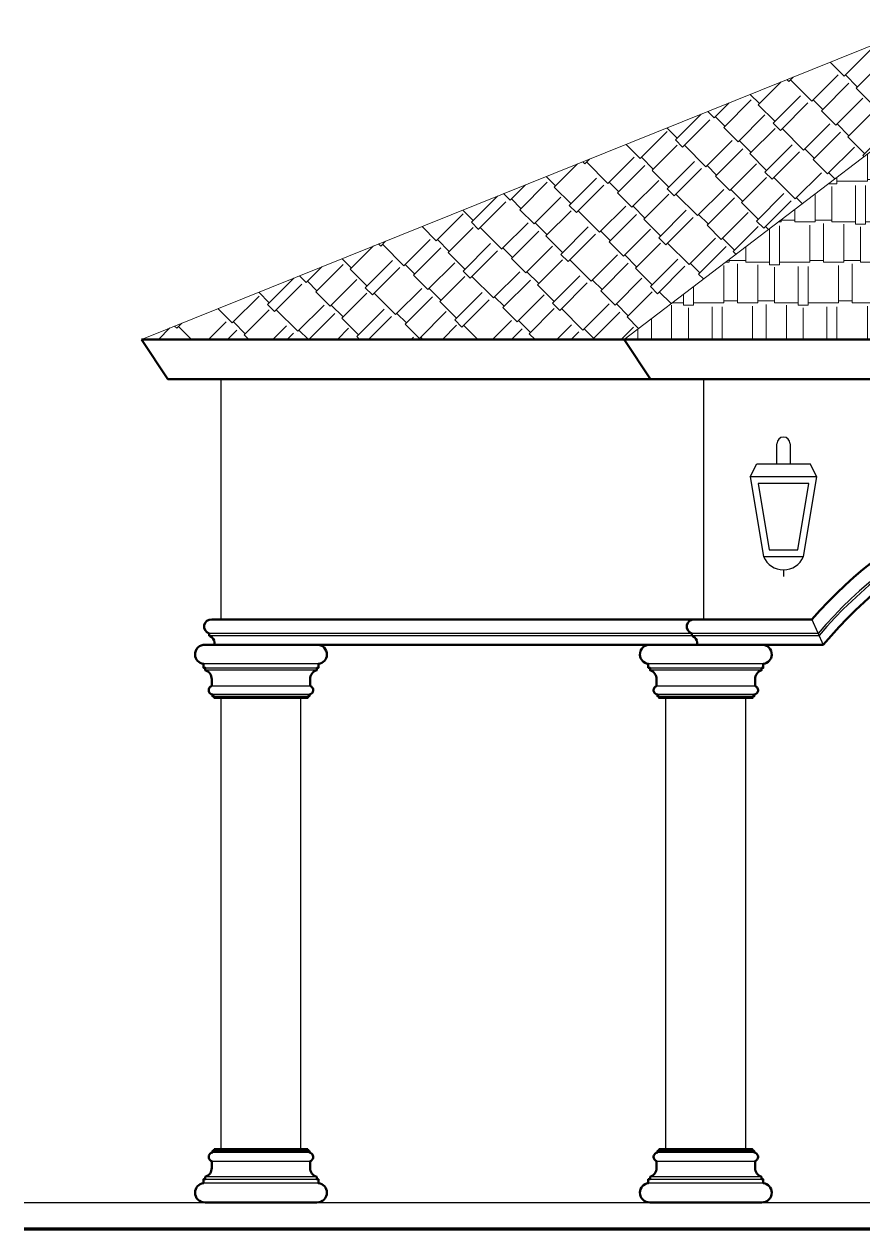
# Model space of a CAD drawing. Header units: metres. Extents: x -109 to 591, y -5 to 592.
# Drawn here: x 519.336 to 522.492, y 6.575 to 11.113 of the extents above; entities that cross this region are included whole.
import ezdxf

# ---------------------------------------------------------------- set-up
doc = ezdxf.new("R2010")
doc.units = ezdxf.units.M
doc.header["$LTSCALE"] = 0.03
for name, color, linetype, lineweight in [('HATCH SECCION', 8, 'Continuous', 5), ('Moldura con Espesor', 43, 'Continuous', 50), ('Muro', 7, 'Continuous', 70), ('Muro bajo', 7, 'Continuous', 30)]:
    doc.layers.add(name, color=color, linetype=linetype, lineweight=lineweight)
doc.layers.add('Luminaria', color=7, linetype='Continuous')
doc.layers.add('MOLDURA', color=43, linetype='Continuous')

# ---------------------------------------------------------------- blocks, each defined once
blk = doc.blocks.new('luminaria2')
at = {"layer": 'Luminaria'}
for p, q in [((-2.850913841290116, -47.22236129732154), (-2.850913841290116, -47.14736129732155)), ((-2.800913841290117, -47.14736129732155), (-2.800913841290117, -47.22236129732154)), ((-2.950913841290117, -47.27236129732154), (-2.925913841290117, -47.22236129732154)), ((-2.925913841290117, -47.22236129732154), (-2.725913841290116, -47.22236129732154)), ((-2.700913841290117, -47.27236129732154), (-2.725913841290116, -47.22236129732154)), ((-2.825913841290117, -47.62236129732153), (-2.825913841290117, -47.64736129732153))]:
    blk.add_line(p, q, dxfattribs=at)
for points in [[(-2.700913841290117, -47.27236129732154), (-2.950913841290117, -47.27236129732154), (-2.900913841290117, -47.57236129732154), (-2.750913841290116, -47.57236129732154)], [(-2.730425351833026, -47.29736129732154), (-2.921402330747207, -47.29736129732154), (-2.87973566408054, -47.54736129732154), (-2.772092018499693, -47.54736129732154)]]:
    blk.add_lwpolyline(points, close=True, dxfattribs=at)
for centre, radius, start, end in [((-2.825913841290117, -47.14736129732155), 0.02499999999999991, 0, 180), ((-2.825913841290118, -47.54111129732153), 0.08125000000000167, 202.6198649480454, 337.3801350519553)]:
    blk.add_arc(centre, radius, start, end, dxfattribs=at)

msp = doc.modelspace()

# ---------------------------------------------------------------- hatches: boundary and pattern name
at = {"layer": 'HATCH SECCION'}
h = msp.add_hatch(dxfattribs=at)
h.set_pattern_fill('AR-RSHKE', color=1, scale=0.0005, angle=315, style=0)
h.set_pattern_definition([(315, (12.49598490628216, -0.3000000000000025), (0.3367596045400932, -0.1212334576344337), [0.0762, -0.0635, 0.0889, -0.0381, 0.1143, -0.0508]), (315, (12.55435657106911, -0.3493914086658829), (0.3367596045400932, -0.1212334576344337), [0.0635, -0.2413, 0.0508, -0.0762]), (315, (12.6508943243706, -0.4683798022700492), (0.3367596045400932, -0.1212334576344337), [0.0381, -0.3937]), (45, (12.49598490628216, -0.3000000000000025), (0.0314308964237421, 0.1840952504819176), [0.14605, -0.46355]), (45, (12.54986644300858, -0.3538815367264174), (0.0314308964237421, 0.1840952504819176), [0.142875, -0.4667250000000001]), (45, (12.59476772361392, -0.3987828173317632), (0.0314308964237421, 0.1840952504819176), [0.13335, -0.47625]), (45, (12.6508943243706, -0.4683798022700492), (0.0314308964237421, 0.1840952504819176), [0.14605, -0.46355]), (45, (12.67783509273381, -0.4953205706332566), (0.0314308964237421, 0.1840952504819176), [0.14605, -0.46355]), (45, (12.76539258991424, -0.5694076836320772), (0.0314308964237421, 0.1840952504819176), [0.1397, -0.4699])])
h.paths.add_polyline_path([(523.1505182100618, 11.11256755604345), (522.6755182100619, 11.09228272809438), (519.776886648762, 9.924886252631948), (521.5934674024932, 9.924886252631948)])
h = msp.add_hatch(dxfattribs=at)
h.set_pattern_fill('AR-RSHKE', color=1, scale=0.0005, style=0)
h.set_pattern_definition([(0, (12.49598490628216, -0.3000000000000025), (0.32385, 0.1524), [0.0762, -0.0635, 0.0889, -0.0381, 0.1143, -0.0508]), (0, (12.57218490628216, -0.2936500000000025), (0.32385, 0.1524), [0.0635, -0.2413, 0.0508, -0.0762]), (0, (12.72458490628216, -0.3095250000000025), (0.32385, 0.1524), [0.0381, -0.3937]), (90, (12.49598490628216, -0.3000000000000025), (-0.10795, 0.1524), [0.14605, -0.46355]), (90, (12.57218490628216, -0.3000000000000025), (-0.10795, 0.1524), [0.142875, -0.4667250000000001]), (90, (12.63568490628216, -0.3000000000000025), (-0.10795, 0.1524), [0.13335, -0.47625]), (90, (12.72458490628216, -0.3095250000000025), (-0.10795, 0.1524), [0.14605, -0.46355]), (90, (12.76268490628216, -0.3095250000000025), (-0.10795, 0.1524), [0.14605, -0.46355]), (90, (12.87698490628216, -0.3000000000000025), (-0.10795, 0.1524), [0.1397, -0.4699])])
h.paths.add_polyline_path([(525.6575690176304, 9.924886252631946), (524.1005182100618, 11.1125675560433), (523.1505182100618, 11.11256755604345), (521.5934674024932, 9.924886252631948)])

# ---------------------------------------------------------------- linework, layer by layer
at = {"layer": 'HATCH SECCION', "color": 1}
for p, q in [((522.6755182100611, 11.09228272809403), (519.776886648762, 9.924886252631946)), ((521.593467402493, 9.92488625263183), (523.1505182100618, 11.11256755604345))]:
    msp.add_line(p, q, dxfattribs=at)
at = {"layer": 'MOLDURA'}
for p, q in [((522.2997526677476, 8.869905418941547), (522.3434674024973, 8.774905418941719)), ((522.3236517397089, 8.817573780154284), (520.0318917902728, 8.817573780154284)), ((520.0318917902725, 8.80960328883876), (522.3273303511382, 8.809603288838765)), ((520.4433134048708, 8.703090796828041), (520.0104598926532, 8.703103880443484)), ((520.0171657382991, 8.688063085653118), (520.436607559225, 8.688050002037562)), ((520.436607559225, 8.67884606006587), (520.0171657382991, 8.678859143681313)), ((522.1176291855204, 8.703090796828041), (521.6847756733029, 8.703103880443484)), ((521.6914815189488, 8.688063085653118), (522.1109233398746, 8.688050002037562)), ((522.1109233398746, 8.67884606006587), (521.6914815189488, 8.678859143681313)), ((520.0414462025226, 8.619685355130661), (520.4123270950015, 8.619672271515105)), ((520.4093300391544, 8.587458055591219), (520.0444432583695, 8.587471139206775)), ((520.0510709251427, 8.581184943588857), (520.4027023723813, 8.581171859973301)), ((521.7157619831722, 8.619685355130661), (522.0866428756511, 8.619672271515105)), ((522.0836458198041, 8.587458055591219), (521.7187590390192, 8.587471139206775)), ((521.7253867057923, 8.581184943588857), (522.0770181530311, 8.581171859973301)), ((520.4093300391545, 6.862336657329365), (520.0444432583696, 6.862323573713809)), ((520.0510709251428, 6.868609769331727), (520.4027023723813, 6.868622852947283)), ((522.0836458198041, 6.862336657329365), (521.7187590390192, 6.862323573713809)), ((521.7253867057924, 6.868609769331727), (522.0770181530311, 6.868622852947283)), ((520.0414462025226, 6.830109357789922), (520.4123270950015, 6.830122441405479)), ((521.7157619831723, 6.830109357789922), (522.0866428756513, 6.830122441405479)), ((520.436607559225, 6.770948652854713), (520.0171657382991, 6.770935569239271)), ((520.0171657382991, 6.761731627267466), (520.436607559225, 6.761744710883022)), ((522.1109233398747, 6.770948652854713), (521.6914815189489, 6.770935569239271)), ((521.6914815189489, 6.761731627267466), (522.1109233398747, 6.761744710883022)), ((520.4433134048709, 6.746703916092542), (520.0104598926532, 6.7466908324771)), ((522.1176291855205, 6.746703916092542), (521.684775673303, 6.7466908324771))]:
    msp.add_line(p, q, dxfattribs=at)
for radius, start, end in [(1.7123802555358, 91.97761216170458, 139.487755613872), (1.704409764220281, 91.93269385511238, 139.6111284419125)]:
    msp.add_arc((523.625518210062, 7.705193524618648), radius, start, end, dxfattribs=at)
at = {"layer": 'Moldura con Espesor'}
for p, q in [((519.776886648762, 9.924886252631946), (527.4741497713618, 9.924886252631946)), ((519.776886648762, 9.924886252631946), (519.8768866487619, 9.774886252631946)), ((521.593467402493, 9.92488625263183), (521.6934674024931, 9.77488625263183)), ((519.8768866487619, 9.774886252631946), (527.3741497713617, 9.774886252631946)), ((520.0418889208622, 8.869905418941508), (522.2997526677424, 8.869905418941547)), ((522.3434674024973, 8.774905418941719), (520.0514209039277, 8.77490541894159)), ((520.386404945392, 8.774905418941609), (520.0514209039277, 8.774905418941591)), ((521.7512024294117, 8.77488625263195), (522.0512024294117, 8.774892335326035)), ((520.4027023723813, 8.57489233532599), (520.0510709251427, 8.574905418941546)), ((522.0770181530311, 8.57489233532599), (521.7253867057923, 8.574905418941546)), ((520.4027023723813, 6.874902377594594), (520.0510709251428, 6.874889293979038)), ((522.0770181530311, 6.874902377594594), (521.7253867057924, 6.874889293979038)), ((520.076886648762, 6.674908460288634), (520.3768866487621, 6.674902377594549)), ((521.7512024294117, 6.674908460288634), (522.0512024294118, 6.674902377594549))]:
    msp.add_line(p, q, dxfattribs=at)
for points in [[(520.076886648762, 8.869905418941505), (520.0418889208622, 8.869905418941505, 0.8985887511889529), (520.0318917902727, 8.817573780154282), (520.0318917902725, 8.809603288838764), (520.0363350615798, 8.807243030547658, -0.2850350171818312), (520.0514209039277, 8.782906559064179), (520.0514209039277, 8.774905418941591), (520.076886648762, 8.774905418941591)], [(521.8934674024931, 8.869905418940988), (521.8584696745934, 8.869905418940988, 0.8985887511889529), (521.8484725440038, 8.817573780153765), (521.8484725440037, 8.809603288838247), (521.852915815311, 8.807243030547141, -0.2850350171818312), (521.8680016576589, 8.782906559063662), (521.8680016576589, 8.774905418941074), (521.8934674024931, 8.774905418941074)], [(520.076886648762, 8.774905418941591), (520.0165572846072, 8.774905418941591, 0.4382077646215293), (519.97867713043, 8.737431449114444, 0.3767732070928361), (520.0104598926532, 8.703103880443484), (520.0104598926532, 8.688063085653118), (520.0171657382991, 8.688063085653118), (520.0171657382991, 8.678859143681313, -0.343840019265826), (520.0414462025228, 8.644976073991222), (520.0414462025226, 8.619685355130661, 0.4170263860701234), (520.0312648611591, 8.598772436212618, 0.3141239204313276), (520.0444432583695, 8.587471139206775), (520.0444432583695, 8.581184943588857), (520.0510709251427, 8.581184943588857), (520.0510709251427, 8.574905418941546), (520.076886648762, 8.574905418941546)], [(520.376886648762, 8.774892335326035), (520.4372160129167, 8.774892335326035, -0.4382077646215293), (520.475096167094, 8.737418365499002, -0.3767732070928361), (520.4433134048708, 8.703090796828041), (520.4433134048708, 8.688050002037562), (520.436607559225, 8.688050002037562), (520.436607559225, 8.678846060065757, 0.343840019265826), (520.4123270950012, 8.644962990375666), (520.4123270950015, 8.619672271515105, -0.4170263860701234), (520.422508436365, 8.598759352597062, -0.3141239204313276), (520.4093300391544, 8.587458055591332), (520.4093300391544, 8.581171859973301), (520.4027023723813, 8.581171859973301), (520.4027023723813, 8.57489233532599), (520.376886648762, 8.57489233532599)], [(521.7512024294117, 8.774905418941591), (521.6908730652569, 8.774905418941591, 0.4382077646215293), (521.6529929110798, 8.737431449114444, 0.3767732070928361), (521.6847756733029, 8.703103880443484), (521.6847756733029, 8.688063085653118), (521.6914815189488, 8.688063085653118), (521.6914815189488, 8.678859143681313, -0.343840019265826), (521.7157619831726, 8.644976073991222), (521.7157619831722, 8.619685355130661, 0.4170263860701234), (521.7055806418088, 8.598772436212618, 0.3141239204313276), (521.7187590390192, 8.587471139206775), (521.7187590390192, 8.581184943588857), (521.7253867057923, 8.581184943588857), (521.7253867057923, 8.574905418941546), (521.7512024294117, 8.574905418941546)], [(522.0512024294117, 8.774892335326035), (522.1115317935664, 8.774892335326035, -0.4382077646215293), (522.1494119477436, 8.737418365499002, -0.3767732070928361), (522.1176291855204, 8.703090796828041), (522.1176291855204, 8.688050002037562), (522.1109233398746, 8.688050002037562), (522.1109233398746, 8.678846060065757, 0.343840019265826), (522.0866428756508, 8.644962990375666), (522.0866428756511, 8.619672271515105, -0.4170263860701234), (522.0968242170146, 8.598759352597062, -0.3141239204313276), (522.0836458198041, 8.587458055591332), (522.0836458198041, 8.581171859973301), (522.0770181530311, 8.581171859973301), (522.0770181530311, 8.57489233532599), (522.0512024294117, 8.57489233532599)], [(520.076886648762, 6.674889293978993), (520.0165572846073, 6.674889293978993, -0.4382077646215293), (519.97867713043, 6.712363263806139, -0.3767732070928361), (520.0104598926532, 6.7466908324771), (520.0104598926532, 6.761731627267466), (520.0171657382991, 6.761731627267466), (520.0171657382991, 6.770935569239271, 0.343840019265826), (520.0414462025228, 6.804818638929362), (520.0414462025226, 6.830109357789922, -0.4170263860701234), (520.0312648611591, 6.851022276707965, -0.3141239204313276), (520.0444432583696, 6.862323573713809), (520.0444432583696, 6.868609769331727), (520.0510709251428, 6.868609769331727), (520.0510709251428, 6.874889293979038), (520.076886648762, 6.874889293979038)], [(520.3768866487621, 6.674902377594549), (520.4372160129168, 6.674902377594549, 0.4382077646215293), (520.4750961670941, 6.712376347421582, 0.3767732070928361), (520.4433134048709, 6.746703916092542), (520.4433134048709, 6.761744710883022), (520.436607559225, 6.761744710883022), (520.436607559225, 6.770948652854827, -0.343840019265826), (520.4123270950013, 6.804831722544918), (520.4123270950015, 6.830122441405479, 0.4170263860701234), (520.422508436365, 6.851035360323522, 0.3141239204313276), (520.4093300391545, 6.862336657329251), (520.4093300391545, 6.868622852947283), (520.4027023723813, 6.868622852947283), (520.4027023723813, 6.874902377594594), (520.3768866487621, 6.874902377594594)], [(521.7512024294117, 6.674889293978993), (521.6908730652569, 6.674889293978993, -0.4382077646215293), (521.6529929110798, 6.712363263806139, -0.3767732070928361), (521.684775673303, 6.7466908324771), (521.684775673303, 6.761731627267466), (521.6914815189489, 6.761731627267466), (521.6914815189489, 6.770935569239271, 0.343840019265826), (521.7157619831726, 6.804818638929362), (521.7157619831723, 6.830109357789922, -0.4170263860701234), (521.7055806418089, 6.851022276707965, -0.3141239204313276), (521.7187590390192, 6.862323573713809), (521.7187590390192, 6.868609769331727), (521.7253867057924, 6.868609769331727), (521.7253867057924, 6.874889293979038), (521.7512024294117, 6.874889293979038)], [(522.0512024294118, 6.674902377594549), (522.1115317935664, 6.674902377594549, 0.4382077646215293), (522.1494119477437, 6.712376347421582, 0.3767732070928361), (522.1176291855205, 6.746703916092542), (522.1176291855205, 6.761744710883022), (522.1109233398747, 6.761744710883022), (522.1109233398747, 6.770948652854827, -0.343840019265826), (522.0866428756509, 6.804831722544918), (522.0866428756513, 6.830122441405479, 0.4170263860701234), (522.0968242170147, 6.851035360323522, 0.3141239204313276), (522.0836458198041, 6.862336657329251), (522.0836458198041, 6.868622852947283), (522.0770181530311, 6.868622852947283), (522.0770181530311, 6.874902377594594), (522.0512024294118, 6.874902377594594)]]:
    msp.add_lwpolyline(points, format="xyb", dxfattribs=at)
for radius, start, end in [(1.764711894323063, 92.2623172182358, 138.7000388696443), (1.669711894323235, 91.73208164211475, 140.1592043248424)]:
    msp.add_arc((523.625518210062, 7.705193524618648), radius, start, end, dxfattribs=at)
at = {"layer": 'Muro'}
msp.add_line((519.3355017419694, 6.574905418941597), (527.6541016299034, 6.574905418941597), dxfattribs=at)
at = {"layer": 'Muro bajo'}
for p, q in [((520.076886648762, 8.869905418941507), (520.076886648762, 9.774886252631944)), ((521.893467402493, 8.86990541894154), (521.8934674024933, 9.774886252631946)), ((521.893467402493, 8.774886252631855), (521.893467402493, 8.774905418941497)), ((521.893467402493, 8.774891158346815), (521.893467402493, 8.774900581387563)), ((520.076886648762, 6.874890254538753), (520.076886648762, 8.57490445838183)), ((520.3768866487619, 6.874890254539247), (520.3768866487619, 8.574893295885706)), ((521.7512024294117, 6.874890254538753), (521.7512024294116, 8.57490445838183)), ((522.0512024294117, 6.874890254539247), (522.0512024294115, 8.574893295885706)), ((519.3355017419694, 6.674905418941592), (527.6541016299034, 6.674905418941592))]:
    msp.add_line(p, q, dxfattribs=at)

# ---------------------------------------------------------------- block references
at = {"layer": 'Luminaria'}
msp.add_blockref('luminaria2', (525.0193812437832, 56.67932885002815), dxfattribs=at)

doc.saveas('drawing.dxf')
